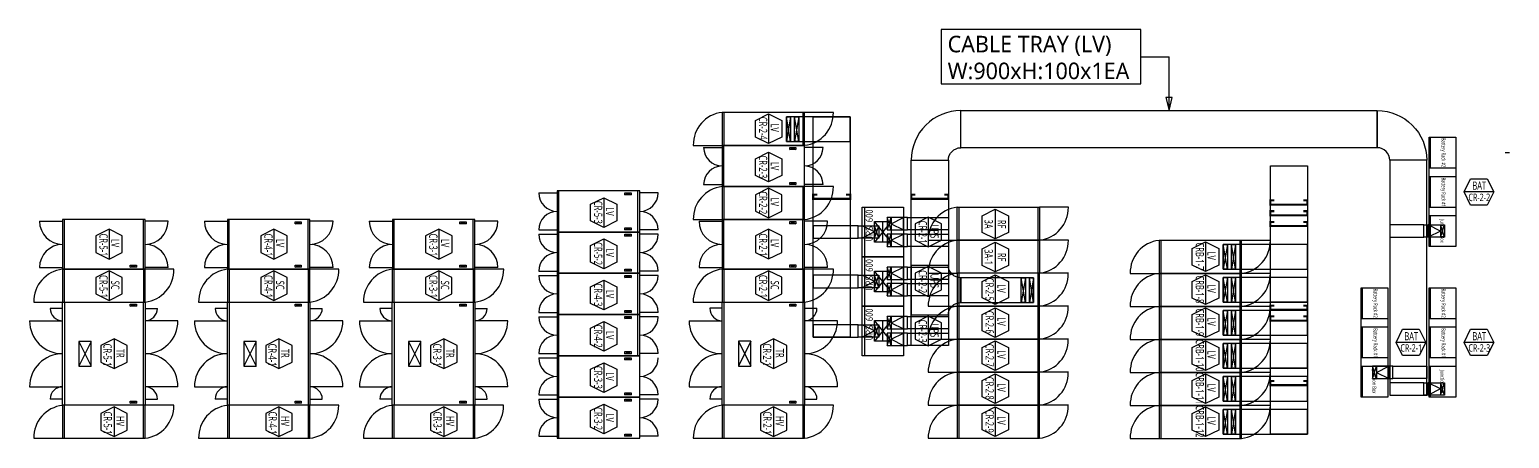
# Model space of a CAD drawing. Header units: millimetres. Extents: x -138191 to 245733, y -341087 to 835263.
# Drawn here: x 110103 to 146004, y 825355 to 835263 of the extents above; entities that cross this region are included whole.
import ezdxf
from ezdxf.enums import TextEntityAlignment as Align

# ---------------------------------------------------------------- set-up
doc = ezdxf.new("R2010")
doc.units = ezdxf.units.MM
doc.header["$LTSCALE"] = 300
for name, color, linetype in [('------00 Switch Gear', 3, 'Continuous'), ('------00 Switch Gear_Number', 1, 'Continuous'), ('-----26 Electrical Cable Tray_HV_N', 30, 'Continuous'), ('-----26 Electrical Cable Tray_LV_UPS', 6, 'Continuous'), ('-----26 Electrical Cable Tray_LV_UPSBAT', 11, 'Continuous'), ('-----26 Electrical Cable Tray_LV_UT', 141, 'Continuous'), ('A-HAT-MATL', 8, 'Continuous')]:
    doc.layers.add(name, color=color, linetype=linetype)
doc.layers.add('NOPLOT', color=191, linetype='Continuous', plot=False)
doc.styles.add('ELEC', font='malgun.ttf')
doc.styles.add('WD', font='isocp2.shx', dxfattribs={"height": 75, "bigfont": 'whgtxt.shx'})

# ---------------------------------------------------------------- blocks, each defined once
blk = doc.blocks.new('UPS 600kV')
at = {"layer": '------00 Switch Gear'}
blk.add_line((800, 850), (-402, 850), dxfattribs=at)
blk.add_lwpolyline([(798, -100), (-402, -100), (-402, 900), (798, 900)], close=True, dxfattribs=at)
at = {"layer": 'NOPLOT'}
for p, q in [((-52, 199), (448, 601)), ((448, 199), (-52, 601)), ((-52, 400), (448, 400))]:
    blk.add_line(p, q, dxfattribs=at)
blk.add_lwpolyline([(448, 601), (448, 199), (-52, 199), (-52, 601)], close=True, dxfattribs=at)
at = {"layer": 'NOPLOT', "style": 'WD', "width": 0.85}
blk.add_text('UPS 600', height=178.2, dxfattribs=at).set_placement((-26, 731), align=Align.MIDDLE_LEFT)
blk = doc.blocks.new('A$C2e8f9a8b')
at = {"color": 0}
blk.add_line((30, 750), (30, 0), dxfattribs=at)
blk.add_lwpolyline([(650, 0), (0, 0), (0, 750), (650, 750)], close=True, dxfattribs=at)
blk = doc.blocks.new('A$550585017316')
at = {"color": 0}
for p, q in [((400, 300), (0, 300)), ((0, 300), (0, 0)), ((0, 0), (400, 0)), ((500, 300), (400, 300)), ((400, 0), (500, 0)), ((500, 0), (500, 300))]:
    blk.add_line(p, q, dxfattribs=at)
at = {"color": 8}
for p, q in [((100, 0), (0, 300)), ((0, 0), (100, 300)), ((100, 150), (400, 300)), ((100, 300), (100, 0)), ((100, 150), (400, 0)), ((400, 0), (400, 300))]:
    blk.add_line(p, q, dxfattribs=at)

msp = doc.modelspace()

# ---------------------------------------------------------------- linework, layer by layer
at = {"layer": '------00 Switch Gear'}
for p, q in [((126944, 833258, 0), (126944, 832458, 0)), ((128862, 833258, 0), (128862, 832458, 0)), ((129604, 833258, 0), (128904, 833258, 0)), ((126204, 832458, 0), (126904, 832458, 0)), ((126456, 832406, 0), (126904, 832406, 0)), ((126946, 831458, 0), (126946, 832458, 0)), ((128544, 832408, 0), (128694, 832358, 0)), ((128544, 832358, 0), (128694, 832408, 0)), ((129352, 832406, 0), (128904, 832406, 0)), ((126456, 831510, 0), (126904, 831510, 0)), ((126944, 831458, 0), (126944, 830658, 0)), ((128544, 831558, 0), (128694, 831508, 0)), ((128544, 831508, 0), (128694, 831558, 0)), ((128862, 831458, 0), (128862, 830658, 0)), ((129352, 831510, 0), (128904, 831510, 0)), ((129604, 831458, 0), (128904, 831458, 0)), ((122456, 831305, 0), (122904, 831305, 0)), ((122946, 830357, 0), (122946, 831357, 0)), ((124544, 831307, 0), (124694, 831257, 0)), ((124544, 831257, 0), (124694, 831307, 0)), ((124862, 830357, 0), (124862, 831357, 0)), ((125352, 831305, 0), (124904, 831305, 0)), ((125352, 831305, 0), (124904, 831305, 0)), ((132646, 830958), (132646, 830158)), ((134564, 830958), (134564, 830158)), ((110344, 830617, 0), (110904, 830617, 0)), ((110946, 829457, 0), (110946, 830657, 0)), ((112864, 829457, 0), (112864, 830657, 0)), ((113464, 830617, 0), (112904, 830617, 0)), ((114344, 830617, 0), (114904, 830617, 0)), ((114946, 829457, 0), (114946, 830657, 0)), ((116544, 830607, 0), (116694, 830557, 0)), ((116544, 830557, 0), (116694, 830607, 0)), ((116864, 829457, 0), (116864, 830657, 0)), ((117464, 830617, 0), (116904, 830617, 0)), ((118344, 830617, 0), (118904, 830617, 0)), ((118946, 829457, 0), (118946, 830657, 0)), ((120544, 830607, 0), (120694, 830557, 0)), ((120544, 830557, 0), (120694, 830607, 0)), ((120864, 829457, 0), (120864, 830657, 0)), ((121464, 830617, 0), (120904, 830617, 0)), ((122456, 830409, 0), (122904, 830409, 0)), ((124544, 830457, 0), (124694, 830407, 0)), ((124544, 830407, 0), (124694, 830457, 0)), ((125352, 830409, 0), (124904, 830409, 0)), ((126204, 830658, 0), (126904, 830658, 0)), ((126204, 830658, 0), (126904, 830658, 0)), ((126344, 830618, 0), (126904, 830618, 0)), ((126946, 829458, 0), (126946, 830658, 0)), ((128544, 830608, 0), (128694, 830558, 0)), ((128544, 830558, 0), (128694, 830608, 0)), ((128864, 829458, 0), (128864, 830658, 0)), ((129464, 830618, 0), (128904, 830618, 0)), ((122456, 830305, 0), (122904, 830305, 0)), ((122946, 829357, 0), (122946, 830357, 0)), ((124544, 830307, 0), (124694, 830257, 0)), ((124544, 830257, 0), (124694, 830307, 0)), ((124862, 829357, 0), (124862, 830357, 0)), ((125352, 830305, 0), (124904, 830305, 0)), ((132646, 830158), (132646, 829358)), ((134564, 830158), (134564, 829358)), ((137544, 830155), (137544, 829355)), ((139462, 830155), (139462, 829355)), ((110344, 829497, 0), (110904, 829497, 0)), ((110943, 829457, 0), (110943, 828657, 0)), ((112544, 829557, 0), (112694, 829507, 0)), ((112544, 829507, 0), (112694, 829557, 0)), ((112863, 829457, 0), (112863, 828657, 0)), ((113464, 829497, 0), (112904, 829497, 0)), ((113605, 829457, 0), (112905, 829457, 0)), ((114344, 829497, 0), (114904, 829497, 0)), ((114943, 829457, 0), (114943, 828657, 0)), ((116544, 829557, 0), (116694, 829507, 0)), ((116544, 829507, 0), (116694, 829557, 0)), ((116863, 829457, 0), (116863, 828657, 0)), ((117464, 829497, 0), (116904, 829497, 0)), ((117605, 829457, 0), (116905, 829457, 0)), ((118344, 829497, 0), (118904, 829497, 0)), ((118943, 829457, 0), (118943, 828657, 0)), ((120544, 829557, 0), (120694, 829507, 0)), ((120544, 829507, 0), (120694, 829557, 0)), ((120863, 829457, 0), (120863, 828657, 0)), ((121464, 829497, 0), (120904, 829497, 0)), ((121605, 829457, 0), (120905, 829457, 0)), ((122456, 829409, 0), (122904, 829409, 0)), ((122456, 829305, 0), (122904, 829305, 0)), ((122946, 828357, 0), (122946, 829357, 0)), ((124544, 829457, 0), (124694, 829407, 0)), ((124544, 829407, 0), (124694, 829457, 0)), ((124544, 829307, 0), (124694, 829257, 0)), ((124544, 829257, 0), (124694, 829307, 0)), ((124862, 828357, 0), (124862, 829357, 0)), ((125352, 829409, 0), (124904, 829409, 0)), ((125352, 829305, 0), (124904, 829305, 0)), ((126344, 829498, 0), (126904, 829498, 0)), ((126943, 829458, 0), (126943, 828658, 0)), ((128544, 829558, 0), (128694, 829508, 0)), ((128544, 829508, 0), (128694, 829558, 0)), ((128863, 829458, 0), (128863, 828658, 0)), ((129464, 829498, 0), (128904, 829498, 0)), ((129605, 829458, 0), (128905, 829458, 0)), ((132644, 829358), (132644, 828558)), ((134562, 829358), (134562, 828558)), ((135304, 829358), (134604, 829358)), ((137544, 829355), (137544, 828555)), ((139462, 829355), (139462, 828555)), ((110203, 828657, 0), (110903, 828657, 0)), ((110947, 828657, 0), (110947, 826157, 0)), ((112543, 828607, 0), (112693, 828557, 0)), ((112543, 828557, 0), (112693, 828607, 0)), ((112543, 828607, 0), (112693, 828557, 0)), ((112543, 828557, 0), (112693, 828607, 0)), ((112861, 828657, 0), (112861, 826157, 0)), ((114203, 828657, 0), (114903, 828657, 0)), ((114947, 828657, 0), (114947, 826157, 0)), ((116543, 828607, 0), (116693, 828557, 0)), ((116543, 828557, 0), (116693, 828607, 0)), ((116861, 828657, 0), (116861, 826157, 0)), ((118203, 828657, 0), (118903, 828657, 0)), ((118947, 828657, 0), (118947, 826157, 0)), ((120543, 828607, 0), (120693, 828557, 0)), ((120543, 828557, 0), (120693, 828607, 0)), ((120861, 828657, 0), (120861, 826157, 0)), ((126203, 828658, 0), (126903, 828658, 0)), ((126948, 828658, 0), (126948, 826158, 0)), ((128544, 828608, 0), (128694, 828558, 0)), ((128544, 828558, 0), (128694, 828608, 0)), ((128862, 828658, 0), (128862, 826158, 0)), ((110903, 828507, 0), (110603, 828507, 0)), ((112903, 828507, 0), (113203, 828507, 0)), ((114903, 828507, 0), (114603, 828507, 0)), ((116903, 828507, 0), (117203, 828507, 0)), ((118903, 828507, 0), (118603, 828507, 0)), ((120903, 828507, 0), (121203, 828507, 0)), ((122456, 828409, 0), (122904, 828409, 0)), ((122456, 828305, 0), (122904, 828305, 0)), ((122946, 827357, 0), (122946, 828357, 0)), ((124544, 828457, 0), (124694, 828407, 0)), ((124544, 828407, 0), (124694, 828457, 0)), ((124544, 828307, 0), (124694, 828257, 0)), ((124544, 828257, 0), (124694, 828307, 0)), ((124862, 827357, 0), (124862, 828357, 0)), ((125352, 828409, 0), (124904, 828409, 0)), ((125352, 828305, 0), (124904, 828305, 0)), ((126904, 828508, 0), (126604, 828508, 0)), ((128904, 828508, 0), (129204, 828508, 0)), ((132644, 828558), (132644, 827758)), ((134562, 828558), (134562, 827758)), ((135304, 828558), (134604, 828558)), ((137544, 828555, 0), (137544, 827755, 0)), ((139462, 828555, 0), (139462, 827755, 0)), ((110103, 828207, 0), (110903, 828207, 0)), ((113703, 828207, 0), (112903, 828207, 0)), ((114103, 828207, 0), (114903, 828207, 0)), ((117703, 828207, 0), (116903, 828207, 0)), ((118103, 828207, 0), (118903, 828207, 0)), ((121703, 828207, 0), (120903, 828207, 0)), ((126104, 828208, 0), (126904, 828208, 0)), ((129704, 828208, 0), (128904, 828208, 0)), ((132644, 827758), (132644, 826958)), ((134562, 827758), (134562, 826958)), ((135304, 827758), (134604, 827758)), ((137544, 827755, 0), (137544, 826955, 0)), ((139462, 827755, 0), (139462, 826955, 0)), ((122456, 827409, 0), (122904, 827409, 0)), ((122456, 827305, 0), (122904, 827305, 0)), ((122946, 826357, 0), (122946, 827357, 0)), ((124544, 827457, 0), (124694, 827407, 0)), ((124544, 827407, 0), (124694, 827457, 0)), ((124544, 827307, 0), (124694, 827257, 0)), ((124544, 827257, 0), (124694, 827307, 0)), ((125352, 827409, 0), (124904, 827409, 0)), ((132644, 826958), (132644, 826158)), ((134562, 826958), (134562, 826158)), ((135304, 826958), (134604, 826958)), ((137544, 826955, 0), (137544, 826155, 0)), ((139462, 826955, 0), (139462, 826155, 0)), ((110103, 826607, 0), (110903, 826607, 0)), ((113703, 826607, 0), (112903, 826607, 0)), ((114103, 826607, 0), (114903, 826607, 0)), ((117703, 826607, 0), (116903, 826607, 0)), ((118103, 826607, 0), (118903, 826607, 0)), ((121703, 826607, 0), (120903, 826607, 0)), ((124544, 826457, 0), (124694, 826407, 0)), ((124544, 826407, 0), (124694, 826457, 0)), ((126104, 826608, 0), (126904, 826608, 0)), ((129704, 826608, 0), (128904, 826608, 0)), ((110903, 826307, 0), (110603, 826307, 0)), ((110943, 826157, 0), (110943, 825357, 0)), ((112543, 826257, 0), (112693, 826207, 0)), ((112543, 826207, 0), (112693, 826257, 0)), ((112861, 826157, 0), (112861, 825357, 0)), ((112903, 826307, 0), (113203, 826307, 0)), ((113603, 826157, 0), (112903, 826157, 0)), ((114903, 826307, 0), (114603, 826307, 0)), ((114943, 826157, 0), (114943, 825357, 0)), ((116543, 826257, 0), (116693, 826207, 0)), ((116543, 826207, 0), (116693, 826257, 0)), ((116861, 826157, 0), (116861, 825357, 0)), ((116903, 826307, 0), (117203, 826307, 0)), ((117603, 826157, 0), (116903, 826157, 0)), ((118903, 826307, 0), (118603, 826307, 0)), ((118943, 826157, 0), (118943, 825357, 0)), ((120543, 826257, 0), (120693, 826207, 0)), ((120543, 826207, 0), (120693, 826257, 0)), ((120861, 826157, 0), (120861, 825357, 0)), ((120903, 826307, 0), (121203, 826307, 0)), ((121603, 826157, 0), (120903, 826157, 0)), ((122456, 826409, 0), (122904, 826409, 0)), ((122456, 826305, 0), (122904, 826305, 0)), ((122946, 825357, 0), (122946, 826357, 0)), ((124544, 826307, 0), (124694, 826257, 0)), ((124544, 826257, 0), (124694, 826307, 0)), ((125352, 826409, 0), (124904, 826409, 0)), ((125352, 826305, 0), (124904, 826305, 0)), ((126904, 826308, 0), (126604, 826308, 0)), ((126944, 826158, 0), (126944, 825358, 0)), ((128544, 826258, 0), (128694, 826208, 0)), ((128544, 826208, 0), (128694, 826258, 0)), ((128862, 826158, 0), (128862, 825358, 0)), ((128904, 826308, 0), (129204, 826308, 0)), ((129604, 826158, 0), (128904, 826158, 0)), ((132644, 826158), (132644, 825358)), ((134562, 826158), (134562, 825358)), ((135304, 826158), (134604, 826158)), ((137544, 826155, 0), (137544, 825355, 0)), ((139462, 826155, 0), (139462, 825355, 0)), ((110203, 825357, 0), (110903, 825357, 0)), ((114203, 825357, 0), (114903, 825357, 0)), ((118203, 825357, 0), (118903, 825357, 0)), ((122456, 825409, 0), (122904, 825409, 0)), ((124544, 825457, 0), (124694, 825407, 0)), ((124544, 825407, 0), (124694, 825457, 0)), ((125352, 825409, 0), (124904, 825409, 0)), ((126204, 825358, 0), (126904, 825358, 0))]:
    msp.add_line(p, q, dxfattribs=at)
at = {"layer": '------00 Switch Gear', "elevation": 0}
for points in [[(126904, 833258), (126904, 832458), (128904, 832458), (128904, 833258)], [(144704, 830005), (144054, 830005), (144054, 832655), (144704, 832655)], [(128904, 831458), (128904, 832458), (126904, 832458), (126904, 831458)], [(128694, 832408), (128694, 832358), (128544, 832358), (128544, 832408)], [(126904, 831458), (126904, 830658), (128904, 830658), (128904, 831458)], [(128694, 831558), (128694, 831508), (128544, 831508), (128544, 831558)], [(124904, 830357), (124904, 831357), (122904, 831357), (122904, 830357)], [(124694, 831307), (124694, 831257), (124544, 831257), (124544, 831307)], [(112904, 829457), (112904, 830657), (110904, 830657), (110904, 829457)], [(116904, 829457), (116904, 830657), (114904, 830657), (114904, 829457)], [(116694, 830607), (116694, 830557), (116544, 830557), (116544, 830607)], [(120904, 829457), (120904, 830657), (118904, 830657), (118904, 829457)], [(120694, 830607), (120694, 830557), (120544, 830557), (120544, 830607)], [(124694, 830457), (124694, 830407), (124544, 830407), (124544, 830457)], [(128904, 829458), (128904, 830658), (126904, 830658), (126904, 829458)], [(128694, 830608), (128694, 830558), (128544, 830558), (128544, 830608)], [(124904, 829357), (124904, 830357), (122904, 830357), (122904, 829357)], [(124694, 830307), (124694, 830257), (124544, 830257), (124544, 830307)], [(137504, 830155), (137504, 829355), (139504, 829355), (139504, 830155)], [(110903, 829457), (110903, 828657), (112905, 828657), (112905, 829457)], [(112694, 829557), (112694, 829507), (112544, 829507), (112544, 829557)], [(114903, 829457), (114903, 828657), (116905, 828657), (116905, 829457)], [(116694, 829557), (116694, 829507), (116544, 829507), (116544, 829557)], [(118903, 829457), (118903, 828657), (120905, 828657), (120905, 829457)], [(120694, 829557), (120694, 829507), (120544, 829507), (120544, 829557)], [(124904, 828357), (124904, 829357), (122904, 829357), (122904, 828357)], [(124694, 829457), (124694, 829407), (124544, 829407), (124544, 829457)], [(124694, 829307), (124694, 829257), (124544, 829257), (124544, 829307)], [(126903, 829458), (126903, 828658), (128905, 828658), (128905, 829458)], [(128694, 829558), (128694, 829508), (128544, 829508), (128544, 829558)], [(137504, 829355), (137504, 828555), (139504, 828555), (139504, 829355)], [(143054, 826355), (142404, 826355), (142404, 829005), (143054, 829005)], [(144704, 826355), (144054, 826355), (144054, 829005), (144704, 829005)], [(112903, 828657), (112903, 826157), (110903, 826157), (110903, 828657)], [(112693, 828607), (112693, 828557), (112543, 828557), (112543, 828607)], [(112693, 828607), (112693, 828557), (112543, 828557), (112543, 828607)], [(116903, 828657), (116903, 826157), (114903, 826157), (114903, 828657)], [(116693, 828607), (116693, 828557), (116543, 828557), (116543, 828607)], [(120903, 828657), (120903, 826157), (118903, 826157), (118903, 828657)], [(120693, 828607), (120693, 828557), (120543, 828557), (120543, 828607)], [(128904, 828658), (128904, 826158), (126904, 826158), (126904, 828658)], [(128694, 828608), (128694, 828558), (128544, 828558), (128544, 828608)], [(124904, 827357), (124904, 828357), (122904, 828357), (122904, 827357)], [(124694, 828457), (124694, 828407), (124544, 828407), (124544, 828457)], [(124694, 828307), (124694, 828257), (124544, 828257), (124544, 828307)], [(137504, 828555), (137504, 827755), (139504, 827755), (139504, 828555)], [(137504, 827755), (137504, 826955), (139504, 826955), (139504, 827755)], [(124904, 826357), (124904, 827357), (122904, 827357), (122904, 826357)], [(124694, 827457), (124694, 827407), (124544, 827407), (124544, 827457)], [(124694, 827307), (124694, 827257), (124544, 827257), (124544, 827307)], [(137504, 826955), (137504, 826155), (139504, 826155), (139504, 826955)], [(124694, 826457), (124694, 826407), (124544, 826407), (124544, 826457)], [(110903, 826157), (110903, 825357), (112903, 825357), (112903, 826157)], [(112693, 826257), (112693, 826207), (112543, 826207), (112543, 826257)], [(114903, 826157), (114903, 825357), (116903, 825357), (116903, 826157)], [(116693, 826257), (116693, 826207), (116543, 826207), (116543, 826257)], [(118903, 826157), (118903, 825357), (120903, 825357), (120903, 826157)], [(120693, 826257), (120693, 826207), (120543, 826207), (120543, 826257)], [(124904, 825357), (124904, 826357), (122904, 826357), (122904, 825357)], [(124694, 826307), (124694, 826257), (124544, 826257), (124544, 826307)], [(126904, 826158), (126904, 825358), (128904, 825358), (128904, 826158)], [(128694, 826258), (128694, 826208), (128544, 826208), (128544, 826258)], [(137504, 826155), (137504, 825355), (139504, 825355), (139504, 826155)], [(124694, 825457), (124694, 825407), (124544, 825407), (124544, 825457)]]:
    msp.add_lwpolyline(points, close=True, dxfattribs=at)
for points in [[(132604, 830958, 0.385743), (131904, 830158), (132604, 830158)], [(134604, 830158, 0.385743), (135304, 830958), (134604, 830958)], [(132604, 830158, 0.385743), (131904, 829358), (132604, 829358)], [(134604, 829358, 0.385743), (135304, 830158), (134604, 830158)], [(137504, 830155, 0.385743), (136804, 829355), (137504, 829355)], [(139504, 829355, 0.385743), (140204, 830155), (139504, 830155)], [(132604, 829358, 0.385743), (131904, 828558), (132604, 828558)], [(137504, 829355, 0.385743), (136804, 828555), (137504, 828555)], [(139504, 828555, 0.385743), (140204, 829355), (139504, 829355)], [(132604, 828558, 0.385743), (131904, 827758), (132604, 827758)], [(137504, 828555, 0.385743), (136804, 827755), (137504, 827755)], [(139504, 827755, 0.385743), (140204, 828555), (139504, 828555)], [(132604, 827758, 0.385743), (131904, 826958), (132604, 826958)], [(137504, 827755, 0.385743), (136804, 826955), (137504, 826955)], [(139504, 826955, 0.385743), (140204, 827755), (139504, 827755)], [(132604, 826958, 0.385743), (131904, 826158), (132604, 826158)], [(137504, 826955, 0.385743), (136804, 826155), (137504, 826155)], [(139504, 826155, 0.385743), (140204, 826955), (139504, 826955)], [(132604, 826158, 0.385743), (131904, 825358), (132604, 825358)], [(137504, 826155, 0.385743), (136804, 825355), (137504, 825355)], [(139504, 825355, 0.385743), (140204, 826155), (139504, 826155)]]:
    msp.add_lwpolyline(points, format="xyb", dxfattribs=at)
at = {"layer": '------00 Switch Gear'}
for points in [[(134604, 830958), (134604, 830158), (132604, 830158), (132604, 830958)], [(134604, 830158), (134604, 829358), (132604, 829358), (132604, 830158)], [(132604, 829358), (132604, 828558), (134604, 828558), (134604, 829358)], [(132604, 828558), (132604, 827758), (134604, 827758), (134604, 828558)], [(132604, 827758), (132604, 826958), (134604, 826958), (134604, 827758)], [(132604, 826958), (132604, 826158), (134604, 826158), (134604, 826958)], [(132604, 826158), (132604, 825358), (134604, 825358), (134604, 826158)]]:
    msp.add_lwpolyline(points, close=True, dxfattribs=at)
for centre, radius, start, end in [((126995, 832472, 0), 791, 96.6265, 181.0016), ((128813, 833244, 0), 791, 276.6265, 1.0016), ((126904, 832406, 0), 448, 180, 270), ((128904, 832406, 0), 448, 270, 0), ((126904, 831510, 0), 448, 90, 180), ((128904, 831510, 0), 448, 0, 90), ((126995, 830672, 0), 791, 96.6265, 181.0016), ((128813, 831444, 0), 791, 276.6265, 1.0016), ((122904, 831305, 0), 448, 180, 270), ((124904, 831305, 0), 448, 270, 0), ((122904, 830409, 0), 448, 90, 180), ((124904, 830409, 0), 448, 0, 90), ((110904, 830617, 0), 560, 180, 270), ((112904, 830617, 0), 560, 270, 0), ((114904, 830617, 0), 560, 180, 270), ((116904, 830617, 0), 560, 270, 0), ((118904, 830617, 0), 560, 180, 270), ((120904, 830617, 0), 560, 270, 0), ((126904, 830618, 0), 560, 180, 270), ((128904, 830618, 0), 560, 270, 0), ((110904, 829497, 0), 560, 90, 180), ((112904, 829497, 0), 560, 0, 90), ((114904, 829497, 0), 560, 90, 180), ((116904, 829497, 0), 560, 0, 90), ((118904, 829497, 0), 560, 90, 180), ((120904, 829497, 0), 560, 0, 90), ((122904, 830305, 0), 448, 180, 270), ((124904, 830305, 0), 448, 270, 0), ((126904, 829498, 0), 560, 90, 180), ((128904, 829498, 0), 560, 0, 90), ((122904, 829409, 0), 448, 90, 180), ((124904, 829409, 0), 448, 0, 90), ((110994, 828670, 0), 791, 96.6265, 181.0016), ((112814, 829443, 0), 791, 276.6265, 1.0016), ((114994, 828670, 0), 791, 96.6265, 181.0016), ((116814, 829443, 0), 791, 276.6265, 1.0016), ((118994, 828670, 0), 791, 96.6265, 181.0016), ((120814, 829443, 0), 791, 276.6265, 1.0016), ((122904, 829305, 0), 448, 180, 270), ((124904, 829305, 0), 448, 270, 0), ((126994, 828672, 0), 791, 96.6265, 181.0016), ((128814, 829444, 0), 791, 276.6265, 1.0016), ((134512, 829344), 791, 276.6265, 1.0016), ((122904, 828409, 0), 448, 90, 180), ((124904, 828409, 0), 448, 0, 90), ((110903, 828507, 0), 300, 180, 270), ((112903, 828507, 0), 300, 270, 0), ((114903, 828507, 0), 300, 180, 270), ((116903, 828507, 0), 300, 270, 0), ((118903, 828507, 0), 300, 180, 270), ((120903, 828507, 0), 300, 270, 0), ((122904, 828305, 0), 448, 180, 270), ((124904, 828305, 0), 448, 270, 0), ((126904, 828508, 0), 300, 180, 270), ((128904, 828508, 0), 300, 270, 0), ((134512, 828544), 791, 276.6265, 1.0016), ((110903, 828207, 0), 800, 180, 270), ((112903, 828207, 0), 800, 270, 0), ((114903, 828207, 0), 800, 180, 270), ((116903, 828207, 0), 800, 270, 0), ((118903, 828207, 0), 800, 180, 270), ((120903, 828207, 0), 800, 270, 0), ((126904, 828208, 0), 800, 180, 270), ((128904, 828208, 0), 800, 270, 0), ((122904, 827409, 0), 448, 90, 180), ((124904, 827409, 0), 448, 0, 90), ((134512, 827744), 791, 276.6265, 1.0016), ((110903, 826607, 0), 800, 90, 180), ((112903, 826607, 0), 800, 0, 90), ((114903, 826607, 0), 800, 90, 180), ((116903, 826607, 0), 800, 0, 90), ((118903, 826607, 0), 800, 90, 180), ((120903, 826607, 0), 800, 0, 90), ((122904, 827305, 0), 448, 180, 270), ((124904, 827305, 0), 448, 270, 0), ((126904, 826608, 0), 800, 90, 180), ((128904, 826608, 0), 800, 0, 90), ((122904, 826409, 0), 448, 90, 180), ((124904, 826409, 0), 448, 0, 90), ((134512, 826944), 791, 276.6265, 1.0016), ((110903, 826307, 0), 300, 90, 180), ((112903, 826307, 0), 300, 0, 90), ((114903, 826307, 0), 300, 90, 180), ((116903, 826307, 0), 300, 0, 90), ((118903, 826307, 0), 300, 90, 180), ((120903, 826307, 0), 300, 0, 90), ((126904, 826308, 0), 300, 90, 180), ((128904, 826308, 0), 300, 0, 90), ((110994, 825370, 0), 791, 96.6265, 181.0016), ((112812, 826143, 0), 791, 276.6265, 1.0016), ((114994, 825370, 0), 791, 96.6265, 181.0016), ((116812, 826143, 0), 791, 276.6265, 1.0016), ((118994, 825370, 0), 791, 96.6265, 181.0016), ((120812, 826143, 0), 791, 276.6265, 1.0016), ((122904, 826305, 0), 448, 180, 270), ((124904, 826305, 0), 448, 270, 0), ((126995, 825372, 0), 791, 96.6265, 181.0016), ((128813, 826144, 0), 791, 276.6265, 1.0016), ((134512, 826144), 791, 276.6265, 1.0016), ((122904, 825409, 0), 448, 90, 180), ((124904, 825409, 0), 448, 0, 90)]:
    msp.add_arc(centre, radius, start, end, dxfattribs=at)
at = {"layer": '------00 Switch Gear_Number', "color": 1, "elevation": 0}
for points in [[(128031, 833220), (128031, 832500), (127711, 832660), (127711, 833060), (128031, 833220), (128351, 833060), (128351, 832660), (128031, 832500)], [(128031, 832290), (128031, 831570), (127711, 831730), (127711, 832130), (128031, 832290), (128351, 832130), (128351, 831730), (128031, 831570)], [(124031, 831188), (124031, 830468), (123711, 830628), (123711, 831029), (124031, 831188), (124351, 831029), (124351, 830628), (124031, 830468)], [(128031, 831421), (128031, 830701), (128351, 830861), (128351, 831261), (128031, 831421), (127711, 831261), (127711, 830861), (128031, 830701)], [(112031, 830423), (112031, 829703), (112351, 829862), (112351, 830263), (112031, 830423), (111711, 830263), (111711, 829862), (112031, 829703)], [(116031, 830423), (116031, 829703), (116351, 829862), (116351, 830263), (116031, 830423), (115711, 830263), (115711, 829862), (116031, 829703)], [(120031, 830423), (120031, 829703), (120351, 829862), (120351, 830263), (120031, 830423), (119711, 830263), (119711, 829862), (120031, 829703)], [(128031, 830424), (128031, 829704), (128351, 829864), (128351, 830265), (128031, 830424), (127711, 830265), (127711, 829864), (128031, 829704)], [(124031, 830188), (124031, 829468), (123711, 829628), (123711, 830029), (124031, 830188), (124351, 830029), (124351, 829628), (124031, 829468)], [(112030, 829418), (112030, 828698), (112350, 828857), (112350, 829258), (112030, 829418), (111710, 829258), (111710, 828857), (112030, 828698)], [(116030, 829418), (116030, 828698), (116350, 828857), (116350, 829258), (116030, 829418), (115710, 829258), (115710, 828857), (116030, 828698)], [(120030, 829418), (120030, 828698), (120350, 828857), (120350, 829258), (120030, 829418), (119710, 829258), (119710, 828857), (120030, 828698)], [(128030, 829419), (128030, 828699), (128350, 828859), (128350, 829260), (128030, 829419), (127710, 829260), (127710, 828859), (128030, 828699)], [(124031, 829188), (124031, 828468), (123711, 828628), (123711, 829029), (124031, 829188), (124351, 829029), (124351, 828628), (124031, 828468)], [(138631, 828517), (138631, 827797), (138311, 827957), (138311, 828357), (138631, 828517), (138951, 828357), (138951, 827957), (138631, 827797)], [(124031, 828188), (124031, 827468), (123711, 827628), (123711, 828029), (124031, 828188), (124351, 828029), (124351, 827628), (124031, 827468)], [(112153, 827767), (112153, 827047), (112473, 827206), (112473, 827607), (112153, 827767), (111833, 827607), (111833, 827206), (112153, 827047)], [(116153, 827767), (116153, 827047), (116473, 827206), (116473, 827607), (116153, 827767), (115833, 827607), (115833, 827206), (116153, 827047)], [(120153, 827767), (120153, 827047), (120473, 827206), (120473, 827607), (120153, 827767), (119833, 827607), (119833, 827206), (120153, 827047)], [(128154, 827768), (128154, 827048), (128474, 827208), (128474, 827609), (128154, 827768), (127834, 827609), (127834, 827208), (128154, 827048)], [(138631, 827717), (138631, 826997), (138311, 827157), (138311, 827557), (138631, 827717), (138951, 827557), (138951, 827157), (138631, 826997)], [(124031, 827188), (124031, 826468), (123711, 826628), (123711, 827029), (124031, 827188), (124351, 827029), (124351, 826628), (124031, 826468)], [(138631, 826917), (138631, 826197), (138311, 826357), (138311, 826757), (138631, 826917), (138951, 826757), (138951, 826357), (138631, 826197)], [(112153, 826117), (112153, 825397), (112473, 825556), (112473, 825957), (112153, 826117), (111833, 825957), (111833, 825556), (112153, 825397)], [(116153, 826117), (116153, 825397), (116473, 825556), (116473, 825957), (116153, 826117), (115833, 825957), (115833, 825556), (116153, 825397)], [(120153, 826117), (120153, 825397), (120473, 825556), (120473, 825957), (120153, 826117), (119833, 825957), (119833, 825556), (120153, 825397)], [(124031, 826188), (124031, 825468), (123711, 825628), (123711, 826029), (124031, 826188), (124351, 826029), (124351, 825628), (124031, 825468)], [(128154, 826118), (128154, 825398), (128474, 825558), (128474, 825959), (128154, 826118), (127834, 825959), (127834, 825558), (128154, 825398)], [(138631, 826117), (138631, 825397), (138311, 825557), (138311, 825957), (138631, 826117), (138951, 825957), (138951, 825557), (138631, 825397)]]:
    msp.add_lwpolyline(points, dxfattribs=at)
at = {"layer": '------00 Switch Gear_Number', "elevation": 0}
for points in [[(145624, 831330), (144904, 831330), (145063, 831650), (145464, 831650), (145624, 831330), (145464, 831010), (145063, 831010), (144904, 831330)], [(143974, 827680), (143254, 827680), (143413, 828000), (143814, 828000), (143974, 827680), (143814, 827360), (143413, 827360), (143254, 827680)], [(145624, 827680), (144904, 827680), (145063, 828000), (145464, 828000), (145624, 827680), (145464, 827360), (145063, 827360), (144904, 827680)]]:
    msp.add_lwpolyline(points, dxfattribs=at)
at = {"layer": '------00 Switch Gear_Number', "color": 1}
for points in [[(133531, 830909), (133531, 830189), (133211, 830349), (133211, 830750), (133531, 830909), (133851, 830750), (133851, 830349), (133531, 830189)], [(131905, 830718), (131905, 829998), (132225, 830158), (132225, 830559), (131905, 830718), (131585, 830559), (131585, 830158), (131905, 829998)], [(133531, 830109), (133531, 829389), (133211, 829549), (133211, 829950), (133531, 830109), (133851, 829950), (133851, 829549), (133531, 829389)], [(138631, 830117), (138631, 829397), (138311, 829557), (138311, 829957), (138631, 830117), (138951, 829957), (138951, 829557), (138631, 829397)], [(131905, 829518), (131905, 828798), (132225, 828958), (132225, 829359), (131905, 829518), (131585, 829359), (131585, 828958), (131905, 828798)], [(133531, 829320), (133531, 828600), (133211, 828760), (133211, 829160), (133531, 829320), (133851, 829160), (133851, 828760), (133531, 828600)], [(138631, 829317), (138631, 828597), (138311, 828757), (138311, 829157), (138631, 829317), (138951, 829157), (138951, 828757), (138631, 828597)], [(131905, 828318), (131905, 827598), (132225, 827758), (132225, 828159), (131905, 828318), (131585, 828159), (131585, 827758), (131905, 827598)], [(133531, 828520), (133531, 827800), (133211, 827960), (133211, 828360), (133531, 828520), (133851, 828360), (133851, 827960), (133531, 827800)], [(133531, 827720), (133531, 827000), (133211, 827160), (133211, 827560), (133531, 827720), (133851, 827560), (133851, 827160), (133531, 827000)], [(133531, 826920), (133531, 826200), (133211, 826360), (133211, 826760), (133531, 826920), (133851, 826760), (133851, 826360), (133531, 826200)], [(133531, 826120), (133531, 825400), (133211, 825560), (133211, 825960), (133531, 826120), (133851, 825960), (133851, 825560), (133531, 825400)]]:
    msp.add_lwpolyline(points, dxfattribs=at)
at = {"layer": '-----26 Electrical Cable Tray_HV_N', "color": 1}
msp.add_line((137061, 834605), (137746, 834605), dxfattribs=at)
msp.add_lwpolyline([(132215, 835263), (132215, 833948), (137061, 833948), (137061, 835263)], close=True, dxfattribs=at)
msp.add_lwpolyline([(137746, 833300), (137826, 833620), (137666, 833620), (137746, 833300), (137746, 834605)], dxfattribs=at)
at = {"layer": '-----26 Electrical Cable Tray_LV_UPS', "elevation": 0}
for points in [[(128462, 832548), (128462, 833148), (128562, 833148), (128562, 832548)], [(128662, 832548), (128662, 833148), (128762, 833148), (128762, 832548)], [(132693, 829248), (132693, 828648), (134462, 828648), (134462, 829248)], [(134162, 828648), (134162, 829248), (134262, 829248), (134262, 828648)], [(134362, 828648), (134362, 829248), (134462, 829248), (134462, 828648)]]:
    msp.add_lwpolyline(points, close=True, dxfattribs=at)
for points in [[(128562, 832548), (128462, 833148)], [(128562, 833148), (128462, 832548)], [(128762, 832548), (128662, 833148)], [(128762, 833148), (128662, 832548)], [(134262, 828648), (134162, 829248)], [(134262, 829248), (134162, 828648)], [(134462, 828648), (134362, 829248)], [(134462, 829248), (134362, 828648)]]:
    msp.add_lwpolyline(points, dxfattribs=at)
at = {"layer": '-----26 Electrical Cable Tray_LV_UPS'}
for points in [[(128462, 833148), (128462, 832548), (130012, 832548), (130012, 833148)], [(129112, 833148), (130012, 833148), (130012, 827808), (129112, 827808)], [(130203, 830508), (129112, 830508), (129112, 830208), (130203, 830208)], [(131405, 830308), (132393, 830308), (132393, 830008), (131405, 830008)], [(131493, 830308), (132393, 830308), (132393, 829548), (131493, 829548)], [(130203, 829308), (129112, 829308), (129112, 829008), (130203, 829008)], [(131405, 829108), (132393, 829108), (132393, 828808), (131405, 828808)], [(131493, 828348), (132393, 828348), (132393, 827608), (131493, 827608)], [(130203, 828108), (129112, 828108), (129112, 827808), (130203, 827808)], [(131405, 827908), (132393, 827908), (132393, 827608), (131405, 827608)]]:
    msp.add_lwpolyline(points, close=True, dxfattribs=at)
at = {"layer": '-----26 Electrical Cable Tray_LV_UPS', "ltscale": 7.5, "const_width": 50}
msp.add_lwpolyline([(129212, 831261), (129112, 831261), (129112, 831161), (130012, 831161), (130012, 831261), (129912, 831261)], dxfattribs=at)
at = {"layer": '-----26 Electrical Cable Tray_LV_UPS'}
msp.add_lwpolyline([(132393, 829548), (131493, 829548), (131493, 829548), (131493, 828348), (132393, 828348, -0.414214), (132693, 828648), (132693, 829248), (132693, 829248, -0.414214)], format="xyb", close=True, dxfattribs=at)
at = {"layer": '-----26 Electrical Cable Tray_LV_UPSBAT'}
for points in [[(132393, 832100), (132393, 832100, -0.414214), (132693, 832400), (132693, 832400), (132693, 833300, 0.414214), (131493, 832100)], [(143099, 832100), (143099, 832100, 0.414214), (142799, 832400), (142799, 832400), (142799, 833300, -0.414214), (143999, 832100)]]:
    msp.add_lwpolyline(points, format="xyb", close=True, dxfattribs=at)
for points in [[(142799, 833300), (142799, 832400), (132693, 832400), (132693, 833300)], [(131493, 832100), (132393, 832100), (132393, 828008), (131493, 828008)], [(143999, 832100), (143099, 832100), (143099, 826405), (143999, 826405)], [(131405, 830708), (132393, 830708), (132393, 830408), (131405, 830408)], [(131405, 829508), (132393, 829508), (132393, 829208), (131405, 829208)], [(131405, 828308), (132393, 828308), (132393, 828008), (131405, 828008)]]:
    msp.add_lwpolyline(points, close=True, dxfattribs=at)
at = {"layer": '-----26 Electrical Cable Tray_LV_UPSBAT', "ltscale": 7.5, "const_width": 50}
msp.add_lwpolyline([(131593, 831261), (131493, 831261), (131493, 831161), (132393, 831161), (132393, 831261), (132293, 831261)], dxfattribs=at)
at = {"layer": '-----26 Electrical Cable Tray_LV_UPSBAT', "elevation": 0}
for points in [[(143929, 830530), (143099, 830530), (143099, 830230), (143929, 830230)], [(143179, 827105), (143999, 827105), (143999, 826805), (143179, 826805)], [(143929, 826705), (143099, 826705), (143099, 826405), (143929, 826405)]]:
    msp.add_lwpolyline(points, close=True, dxfattribs=at)
at = {"layer": '-----26 Electrical Cable Tray_LV_UT'}
for points in [[(140204, 831965), (141104, 831965), (141104, 828655), (140204, 828655)], [(140204, 831965), (141104, 831965), (141104, 827055), (140204, 827055)], [(140204, 831965), (141104, 831965), (141104, 825455), (140204, 825455)]]:
    msp.add_lwpolyline(points, close=True, dxfattribs=at)
at = {"layer": '-----26 Electrical Cable Tray_LV_UT', "ltscale": 7.5, "const_width": 50}
for points in [[(141004, 831123), (141104, 831123), (141104, 831023), (140204, 831023), (140204, 831123), (140304, 831123)], [(141004, 828571), (141104, 828571), (141104, 828471), (140204, 828471), (140204, 828571), (140304, 828571)]]:
    msp.add_lwpolyline(points, dxfattribs=at)
at = {"layer": '-----26 Electrical Cable Tray_LV_UT', "ltscale": 7.5, "const_width": 50, "elevation": 0}
for points in [[(141004, 830863), (141104, 830863), (141104, 830763), (140204, 830763), (140204, 830863), (140304, 830863)], [(141004, 830603), (141104, 830603), (141104, 830503), (140204, 830503), (140204, 830603), (140304, 830603)], [(141004, 828311), (141104, 828311), (141104, 828211), (140204, 828211), (140204, 828311), (140304, 828311)], [(141004, 826745), (141104, 826745), (141104, 826645), (140204, 826645), (140204, 826745), (140304, 826745)]]:
    msp.add_lwpolyline(points, dxfattribs=at)
at = {"layer": '-----26 Electrical Cable Tray_LV_UT', "elevation": 0}
for points in [[(141104, 829455), (141104, 830055), (139062, 830055), (139062, 829455)], [(139062, 829455), (139062, 830055), (139162, 830055), (139162, 829455)], [(139262, 829455), (139262, 830055), (139362, 830055), (139362, 829455)], [(141104, 828655), (141104, 829255), (139062, 829255), (139062, 828655)], [(139062, 828655), (139062, 829255), (139162, 829255), (139162, 828655)], [(139262, 828655), (139262, 829255), (139362, 829255), (139362, 828655)], [(141104, 827855), (141104, 828455), (139062, 828455), (139062, 827855)], [(139062, 827855), (139062, 828455), (139162, 828455), (139162, 827855)], [(139262, 827855), (139262, 828455), (139362, 828455), (139362, 827855)], [(141104, 827055), (141104, 827655), (139062, 827655), (139062, 827055)], [(139062, 827055), (139062, 827655), (139162, 827655), (139162, 827055)], [(139262, 827055), (139262, 827655), (139362, 827655), (139362, 827055)], [(141104, 826255), (141104, 826855), (139062, 826855), (139062, 826255)], [(139062, 826255), (139062, 826855), (139162, 826855), (139162, 826255)], [(139262, 826255), (139262, 826855), (139362, 826855), (139362, 826255)], [(141104, 825455), (141104, 826055), (139062, 826055), (139062, 825455)], [(139062, 825455), (139062, 826055), (139162, 826055), (139162, 825455)], [(139262, 825455), (139262, 826055), (139362, 826055), (139362, 825455)]]:
    msp.add_lwpolyline(points, close=True, dxfattribs=at)
for points in [[(139162, 829455), (139062, 830055)], [(139162, 830055), (139062, 829455)], [(139362, 829455), (139262, 830055)], [(139362, 830055), (139262, 829455)], [(139162, 828655), (139062, 829255)], [(139162, 829255), (139062, 828655)], [(139362, 828655), (139262, 829255)], [(139362, 829255), (139262, 828655)], [(139162, 827855), (139062, 828455)], [(139162, 828455), (139062, 827855)], [(139362, 827855), (139262, 828455)], [(139362, 828455), (139262, 827855)], [(139162, 827055), (139062, 827655)], [(139162, 827655), (139062, 827055)], [(139362, 827055), (139262, 827655)], [(139362, 827655), (139262, 827055)], [(139162, 826255), (139062, 826855)], [(139162, 826855), (139062, 826255)], [(139362, 826255), (139262, 826855)], [(139362, 826855), (139262, 826255)], [(139162, 825455), (139062, 826055)], [(139162, 826055), (139062, 825455)], [(139362, 825455), (139262, 826055)], [(139362, 826055), (139262, 825455)]]:
    msp.add_lwpolyline(points, dxfattribs=at)
at = {"layer": 'A-HAT-MATL', "elevation": 0}
msp.add_lwpolyline([(146004, 832275), (145904, 832275)], dxfattribs=at)
at = {"layer": 'NOPLOT'}
for p, q in [((111597, 827707, 0), (111297, 827107, 0)), ((111297, 827707, 0), (111597, 827107, 0)), ((115597, 827707, 0), (115297, 827107, 0)), ((115297, 827707, 0), (115597, 827107, 0)), ((119597, 827707, 0), (119297, 827107, 0)), ((119297, 827707, 0), (119597, 827107, 0)), ((127598, 827708, 0), (127298, 827108, 0)), ((127298, 827708, 0), (127598, 827108, 0))]:
    msp.add_line(p, q, dxfattribs=at)
at = {"layer": 'NOPLOT', "elevation": 0}
for points in [[(111597, 827707), (111297, 827707), (111297, 827107), (111597, 827107)], [(115597, 827707), (115297, 827707), (115297, 827107), (115597, 827107)], [(119597, 827707), (119297, 827707), (119297, 827107), (119597, 827107)], [(127598, 827708), (127298, 827708), (127298, 827108), (127598, 827108)]]:
    msp.add_lwpolyline(points, close=True, dxfattribs=at)

# ---------------------------------------------------------------- block references
at = {"layer": '------00 Switch Gear'}
for p in [(144054, 831905, 0), (144054, 830955, 0), (144054, 830005, 0), (142404, 828255, 0), (144054, 828255, 0), (142404, 827305, 0), (144054, 827305, 0), (142404, 826355, 0), (144054, 826355, 0)]:
    msp.add_blockref('A$C2e8f9a8b', p, dxfattribs=at)
at = {"layer": '------00 Switch Gear', "rotation": 89.99999999999999}
for p in [(131204, 830161), (131204, 828961), (131204, 827761)]:
    msp.add_blockref('UPS 600kV', p, dxfattribs=at)
at = {"layer": '-----26 Electrical Cable Tray_LV_UPS', "xscale": -1}
for p in [(130703, 830208), (130703, 829008), (130703, 827808)]:
    msp.add_blockref('A$550585017316', p, dxfattribs=at)
at = {"layer": '-----26 Electrical Cable Tray_LV_UPS'}
for p in [(130905, 830008), (130905, 828808), (130905, 827608)]:
    msp.add_blockref('A$550585017316', p, dxfattribs=at)
at = {"layer": '-----26 Electrical Cable Tray_LV_UPSBAT'}
for p in [(130905, 830408), (130905, 829208), (130905, 828008), (142679, 826805, 0)]:
    msp.add_blockref('A$550585017316', p, dxfattribs=at)
at = {"layer": '-----26 Electrical Cable Tray_LV_UPSBAT', "xscale": -1}
for p in [(144429, 830230, 0), (144429, 826405, 0)]:
    msp.add_blockref('A$550585017316', p, dxfattribs=at)

# ---------------------------------------------------------------- texts
at = {"layer": '------00 Switch Gear', "style": 'ELEC', "width": 0.6}
for s, p in [('Battery Rack #2', (144407, 832283, 0)), ('Battery Rack #1', (144407, 831321, 0)), ('Junction Box', (144376, 830380, 0)), ('Battery Rack #2', (142757, 828633, 0)), ('Battery Rack #2', (144407, 828633, 0)), ('Battery Rack #1', (142757, 827671, 0)), ('Battery Rack #1', (144407, 827671, 0)), ('Junction Box', (142726, 826730, 0)), ('Junction Box', (144376, 826730, 0))]:
    msp.add_text(s, height=100, rotation=270, dxfattribs=at).set_placement(p, align=Align.MIDDLE_CENTER)
at = {"layer": '------00 Switch Gear_Number', "color": 0, "style": 'ELEC', "width": 0.7}
for s, p in [('CR-2-4', (127898, 832871, 0)), ('LV', (128183, 832886, 0)), ('CR-2-3', (127898, 831935, 0)), ('LV', (128183, 831956, 0)), ('CR-5-3', (123898, 830833, 0)), ('CR-2-2', (127898, 831066, 0)), ('LV', (128183, 831087, 0)), ('LV', (124183, 830854, 0)), ('CR-2-1', (131772, 830353)), ('UPS', (132057, 830375)), ('CR-5-1', (111898, 830042, 0)), ('LV', (112183, 830089, 0)), ('CR-4-1', (115898, 830042, 0)), ('LV', (116183, 830089, 0)), ('CR-3-1', (119898, 830042, 0)), ('LV', (120183, 830089, 0)), ('CR-5-2', (123898, 829833, 0)), ('CR-2-1', (127898, 830044, 0)), ('LV', (128183, 830090, 0)), ('CRB-1-7', (138494, 829766)), ('LV', (124183, 829854, 0)), ('LV', (138779, 829783)), ('CR-5-1', (111897, 829037, 0)), ('CR-4-1', (115897, 829037, 0)), ('CR-3-1', (119897, 829037, 0)), ('CR-2-1', (127897, 829039, 0)), ('CR-2-2', (131772, 829153)), ('UPS', (132057, 829175)), ('SC', (112182, 829069, 0)), ('SC', (116182, 829069, 0)), ('SC', (120182, 829069, 0)), ('CR-4-3', (123898, 828833, 0)), ('SC', (128182, 829070, 0)), ('CR-2-5', (133394, 828969)), ('LV', (133679, 828986)), ('CRB-1-8', (138494, 828966)), ('LV', (138779, 828983)), ('LV', (124183, 828854, 0)), ('CR-2-6', (133394, 828169)), ('LV', (133679, 828186)), ('CRB-1-9', (138494, 828166, 0)), ('LV', (138779, 828183, 0)), ('CR-4-2', (123898, 827833, 0)), ('LV', (124183, 827854, 0)), ('CR-2-3', (131772, 827953)), ('UPS', (132057, 827975)), ('CR-5-1', (111995, 827374, 0)), ('TR', (112304, 827419, 0)), ('CR-4-1', (115995, 827374, 0)), ('TR', (116304, 827419, 0)), ('CR-3-1', (119995, 827374, 0)), ('TR', (120304, 827419, 0)), ('CR-2-1', (127996, 827376, 0)), ('TR', (128305, 827420, 0)), ('CR-2-7', (133394, 827369)), ('CRB-1-10', (138494, 827366, 0)), ('LV', (133679, 827386)), ('LV', (138779, 827383, 0)), ('CR-3-3', (123898, 826833, 0)), ('LV', (124183, 826854, 0)), ('CR-2-8', (133394, 826569)), ('CRB-1-11', (138494, 826566, 0)), ('LV', (133679, 826586)), ('LV', (138779, 826583, 0)), ('CR-3-2', (123898, 825833, 0)), ('CRB-1-12', (138494, 825766, 0)), ('CR-5-1', (112001, 825727, 0)), ('HV', (112304, 825773, 0)), ('CR-4-1', (116001, 825727, 0)), ('HV', (116304, 825773, 0)), ('CR-3-1', (120001, 825727, 0)), ('HV', (120304, 825773, 0)), ('LV', (124183, 825854, 0)), ('CR-2-1', (128002, 825728, 0)), ('HV', (128305, 825775, 0)), ('CR-2-9', (133394, 825769)), ('LV', (133679, 825786)), ('LV', (138779, 825783, 0))]:
    msp.add_text(s, height=200, rotation=270, dxfattribs=at).set_placement(p, align=Align.MIDDLE_CENTER)
at = {"layer": '------00 Switch Gear_Number', "color": 0, "style": 'ELEC'}
for s, height, width, p in [('BAT', 200, 0.7, (145273, 831481, 0)), ('CR-2-2', 180, 0.6, (145273, 831197, 0)), ('BAT', 200, 0.7, (143623, 827831, 0)), ('BAT', 200, 0.7, (145273, 827831, 0)), ('CR-2-1', 180, 0.6, (143623, 827547, 0)), ('CR-2-3', 180, 0.6, (145273, 827547, 0))]:
    msp.add_text(s, height=height, dxfattribs=dict(at, width=width)).set_placement(p, align=Align.MIDDLE_CENTER)
at = {"layer": '------00 Switch Gear_Number', "color": 7, "style": 'ELEC', "width": 0.7}
for s, p in [('3A', (133371, 830549)), ('RF', (133691, 830549)), ('3A-1', (133371, 829749)), ('RF', (133691, 829749))]:
    msp.add_text(s, height=200, rotation=270, dxfattribs=at).set_placement(p, align=Align.MIDDLE_CENTER)
at = {"layer": '-----26 Electrical Cable Tray_LV_UPSBAT', "style": 'ELEC'}
for s, p in [('CABLE TRAY (LV)', (132375, 834913)), ('W:900xH:100x1EA', (132375, 834263))]:
    msp.add_text(s, height=400, dxfattribs=at).set_placement(p, align=Align.MIDDLE_LEFT)

doc.saveas('drawing.dxf')
